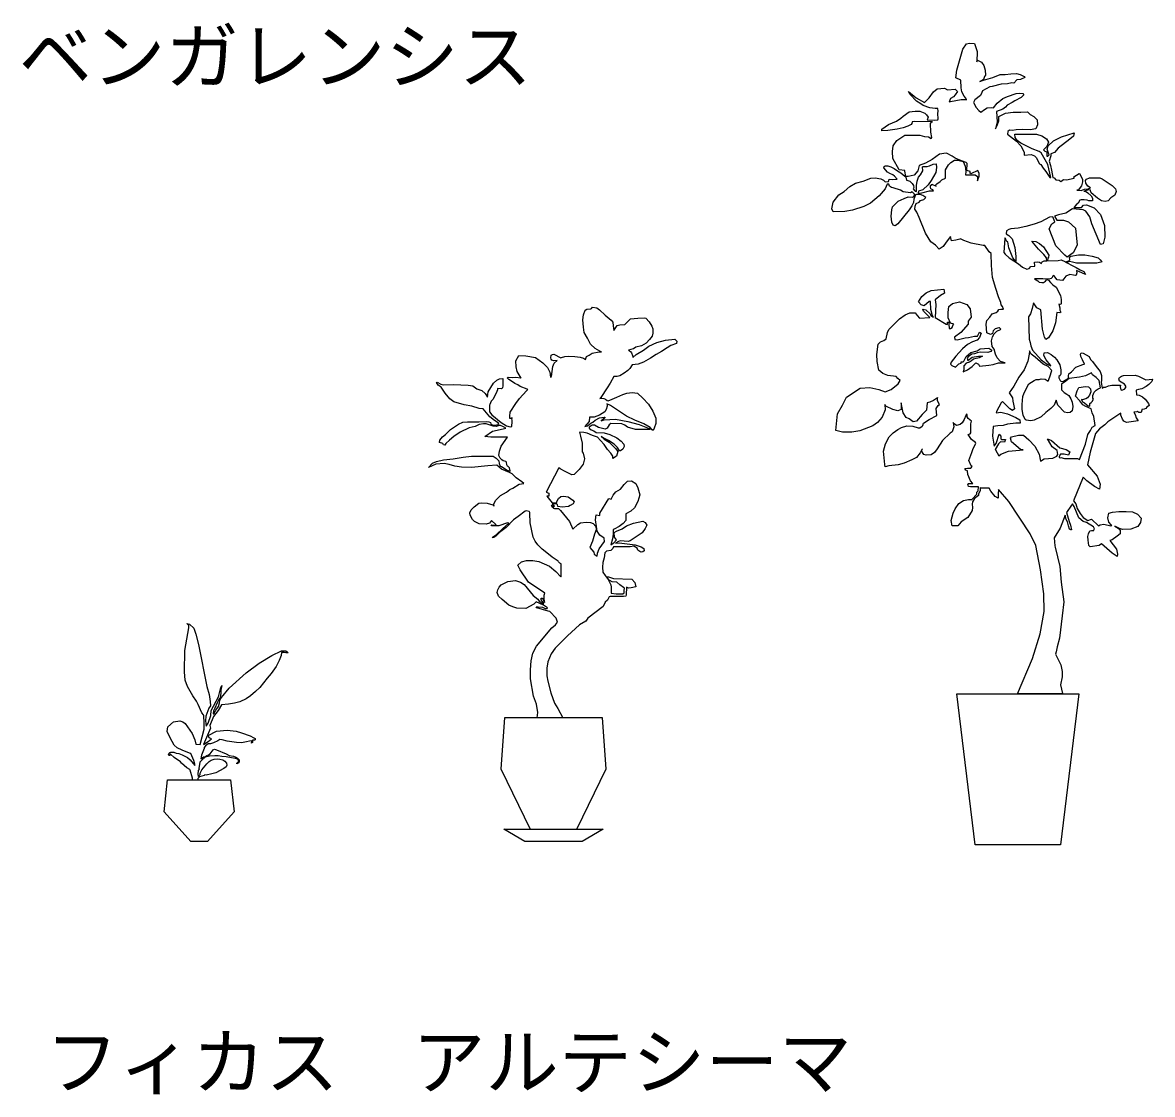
# Model space of a CAD drawing. Header units: millimetres. Extents: x -63086 to 144078, y -129912 to 13382.
# Drawn here: x 61117 to 63219, y -39941 to -37948 of the extents above; entities that cross this region are included whole.
import ezdxf

# ---------------------------------------------------------------- set-up
doc = ezdxf.new("R2010")
doc.units = ezdxf.units.MM
doc.layers.get('0').update_dxf_attribs({"lineweight": 0})
doc.layers.add('観葉植物', color=92, linetype='Continuous', lineweight=9)
doc.styles.get("Standard").update_dxf_attribs({"font": 'MS Mincho.ttf'})

# ---------------------------------------------------------------- blocks, each defined once
blk = doc.blocks.new('観葉植物シルエット（CAD素材.com）13')
at = {"color": 0, "linetype": 'ByBlock', "lineweight": -2}
for points in [[(27.2, 346.8), (41.4, 392.5), (49.1, 434.3), (48.3, 467), (42.1, 511.4), (33.4, 556.6), (22.6, 578.6), (-17, 638.9), (-35.9, 660.9), (-36.8, 653.1), (-36.8, 645), (-42.4, 648.2), (-50.3, 657.6), (-53.3, 663.3), (-54, 663.3), (-69.1, 663.6), (-69.9, 664.4), (-70.2, 658.4), (-73.1, 652.8), (-73.1, 649.8), (-80.4, 644.4), (-84.7, 638), (-85, 633.9), (-84.7, 627.8), (-85.3, 622.1), (-93.3, 608.6), (-105.5, 600.6), (-111.9, 593.6), (-122.1, 593.3), (-123.8, 603.2), (-120.3, 616.7), (-116.8, 624.8), (-110, 634.8), (-101.1, 640.7), (-92, 642.3), (-85.8, 642.3), (-76.4, 652.3), (-76.1, 656.3), (-73.7, 658.7), (-73.1, 665.7), (-87.9, 666), (-92, 666.8), (-92.3, 669), (-93.1, 671.1), (-91.7, 671.9), (-83.6, 671.9), (-87.9, 676.8), (-92.8, 689.1), (-93.6, 695.9), (-96.8, 697), (-98.5, 700.2), (-93.9, 700.7), (-87.4, 700.7), (-85.3, 703.6), (-86.6, 705.2), (-91.2, 714.7), (-85.5, 730), (-83.4, 737), (-78, 746.4), (-79.1, 748.3), (-86.1, 753.7), (-92.3, 763.4), (-89, 764.7), (-87.4, 766.1), (-87.7, 783), (-86.4, 787.9), (-92.3, 793), (-94.2, 796.2), (-94.2, 800.4), (-96.4, 801.4), (-97.1, 798.8), (-100, 791.5), (-103.8, 785.3), (-107.6, 781.8), (-114.3, 780.2), (-118.3, 782.9), (-120.3, 785.6), (-119.2, 777.7), (-122.2, 768.5), (-126.2, 765.5), (-140.2, 752.3), (-150.2, 736.5), (-155.3, 730), (-161.2, 725.4), (-170.6, 724.6), (-174.7, 726), (-179, 733.2), (-177.4, 736.5), (-178.4, 735.4), (-181.9, 729.2), (-188.7, 720.6), (-197, 716.3), (-211.6, 710.1), (-222.6, 707.1), (-240.1, 704.7), (-246.6, 703.1), (-247.6, 707.6), (-250.1, 732.4), (-246.3, 745.9), (-239.6, 759.1), (-231.8, 766.6), (-223.4, 772.8), (-216.4, 776.6), (-206.7, 779.3), (-195.7, 778.5), (-185.2, 775.8), (-182.5, 775.8), (-178.2, 778.7), (-176.8, 780.1), (-175.8, 784.4), (-165, 791.4), (-150.5, 798.8), (-151.7, 811.4), (-148.2, 817.1), (-146.1, 819.2), (-149.6, 826), (-149.3, 831.9), (-149.8, 831.7), (-156.8, 826.8), (-163.5, 823.3), (-168.8, 822), (-170, 808.7), (-177.9, 800.8), (-188.9, 788.2), (-194.5, 787.1), (-202.1, 792.2), (-207.7, 795.2), (-213.7, 803.3), (-216.9, 822.1), (-217.2, 810.1), (-223.1, 807.2), (-232.5, 809.6), (-245.7, 816.1), (-247.4, 818.9), (-247.1, 809.3), (-252.5, 795.3), (-261.4, 785.9), (-270, 779.2), (-294.2, 770), (-309, 767.9), (-326, 767.6), (-338.6, 770.6), (-335.7, 801.8), (-326.5, 817.7), (-318.7, 833), (-293.1, 849.5), (-275.1, 850.5), (-258.9, 847), (-247.1, 842.8), (-235.8, 847.3), (-222.6, 857.5), (-218.7, 863.6), (-223.4, 867.6), (-226.7, 871.2), (-241.7, 873), (-251.1, 876.5), (-258.4, 882.7), (-261.6, 899.1), (-262.1, 912.3), (-259.7, 931.4), (-255.7, 935.5), (-249.5, 938.2), (-244.8, 941.4), (-242.5, 953.3), (-240.1, 958.9), (-220.1, 978.3), (-209.9, 985.8), (-200.7, 989.3), (-191, 989.3), (-187.5, 984.5), (-183, 979.6), (-163.6, 980.7), (-169, 985.6), (-175.4, 992.6), (-176.7, 996.2), (-171, 995.2), (-163.3, 987.9), (-162.1, 984.9), (-157, 981.4), (-158.8, 983.9), (-161.8, 995.9), (-162.6, 1010.6), (-164.8, 1010.6), (-174.3, 1002.4), (-179.9, 1004.5), (-185, 1010.1), (-178.6, 1020), (-170.4, 1026.9), (-161.4, 1031.2), (-137.7, 1033.8), (-136.8, 1026.1), (-144.1, 1021.8), (-154, 1013.6), (-152.7, 1005.4), (-154, 980.8), (-133.3, 968.3), (-131.2, 967.9), (-131.2, 972.2), (-128.2, 972.2), (-128.6, 968.8), (-127.7, 960.6), (-125.2, 960.7), (-122.4, 962.3), (-120.8, 966.3), (-118.9, 968.6), (-125.1, 970.6), (-129.8, 980.1), (-129.8, 990), (-128.5, 1001.6), (-121.6, 1007.2), (-108.7, 1009.8), (-94.9, 1005), (-88.5, 997.3), (-87.2, 981.8), (-92.7, 974.4), (-92.3, 968.4), (-106.1, 952.9), (-118.2, 944.3), (-117.5, 939.8), (-112.9, 939.4), (-98.3, 943.3), (-91.7, 943.8), (-80.6, 946.5), (-74.9, 946.5), (-71.5, 953.6), (-68, 951.7), (-71.2, 943.7), (-75.8, 938.8), (-84.7, 935.6), (-93.6, 931), (-103.3, 922.4), (-115.4, 908.9), (-124.3, 898.1), (-125.1, 894.1), (-122.6, 891.4), (-115.9, 888.5), (-110, 894.6), (-105.2, 895.9), (-105.7, 898.4), (-102.5, 898.2), (-100.8, 899.1), (-100.6, 899.8), (-96.3, 908.1), (-87.6, 915.6), (-75.8, 918.9), (-70.4, 922.4), (-54.3, 924), (-48.6, 920), (-50.5, 917.8), (-56.1, 915.6), (-70.1, 916.2), (-75.8, 915.1), (-80.6, 913.2), (-85.5, 912.7), (-92.5, 907.6), (-94.1, 905.1), (-93.3, 900.8), (-85, 907), (-73.4, 908.9), (-65.8, 909.2), (-72.3, 905.7), (-82.5, 903.5), (-86.3, 900.3), (-90.1, 898.1), (-96.3, 896), (-100.6, 890.8), (-100.5, 890.4), (-100.7, 883.7), (-101.8, 879.9), (-93.5, 883.7), (-85.1, 889.6), (-78.1, 896.3), (-73, 894.4), (-71.4, 890.7), (-53.9, 892), (-45.8, 893.4), (-44.2, 894.2), (-36.1, 896.3), (-23.7, 896.5), (-32.5, 898.9), (-38.4, 905.6), (-41.6, 912.7), (-44.4, 922), (-47.8, 926.9), (-48.9, 937.7), (-47.5, 945), (-44, 950.6), (-38.9, 955.7), (-32.2, 958.7), (-31.9, 959.2), (-34.4, 961.9), (-35.4, 961.4), (-42.4, 960), (-45.9, 956), (-47.5, 951.1), (-50.8, 949), (-57.5, 952.2), (-58.9, 968.6), (-57.8, 975.1), (-52.1, 981.3), (-47.8, 987.5), (-40.5, 990.2), (-37, 992.6), (-35.4, 996.1), (-31.4, 996.7), (-26.5, 996.3), (-28.9, 1001.4), (-31.3, 1004.4), (-31.6, 1008.7), (-36.2, 1019.2), (-41.3, 1035.1), (-47, 1055.3), (-49.2, 1077.9), (-49.4, 1100), (-53.2, 1103.2), (-61.7, 1115.1), (-64.8, 1114.8), (-86.7, 1119), (-100.5, 1124.4), (-106.6, 1127.5), (-107.8, 1126.9), (-115.7, 1124.7), (-123.5, 1123.7), (-125.6, 1131.5), (-133.5, 1120.8), (-139.1, 1112.7), (-146.3, 1108.1), (-153.1, 1115.6), (-162.1, 1121.8), (-172.1, 1137.9), (-183.5, 1167.2), (-188.1, 1177), (-191.4, 1182.5), (-190.9, 1187.8), (-189.1, 1192.8), (-183.9, 1195.7), (-181.2, 1198.5), (-175.1, 1200.7), (-171.4, 1204.1), (-176.6, 1207.6), (-182, 1209.8), (-188.7, 1209.9), (-190.7, 1208.9), (-193.4, 1201.2), (-194.1, 1195.1), (-197.5, 1188.7), (-202.5, 1181.5), (-223.1, 1155.2), (-228.1, 1151.5), (-232, 1152.4), (-234.5, 1158.3), (-236, 1169.4), (-234.5, 1181), (-233.2, 1186.5), (-222.9, 1197.6), (-211.6, 1202.5), (-203.9, 1205.2), (-196.1, 1204.9), (-193.1, 1206.6), (-192.2, 1210.4), (-194.2, 1211.9), (-196.6, 1214.5), (-199.6, 1212.9), (-213.6, 1214.8), (-218.4, 1218), (-231.9, 1222.4), (-235.1, 1222.9), (-238.6, 1225.3), (-240.3, 1229), (-243, 1228.8), (-247, 1220.5), (-257.8, 1207), (-274.2, 1193.5), (-286.6, 1187.3), (-307.6, 1180.6), (-322.1, 1178.2), (-343.7, 1177.4), (-345.8, 1183.3), (-343.9, 1195.4), (-332.9, 1208.9), (-323.2, 1215.4), (-312.4, 1224.8), (-302.2, 1231), (-287.6, 1234.7), (-273.6, 1239.9), (-265.6, 1240.7), (-255.1, 1239), (-249.7, 1236.1), (-246.7, 1233.4), (-240.7, 1233.9), (-239.4, 1238), (-233.8, 1237.7), (-225.2, 1238.5), (-224.3, 1238.4), (-229.7, 1243.7), (-232.8, 1246.1), (-238, 1248.5), (-242.7, 1251.5), (-249.5, 1259.5), (-248.7, 1261.6), (-247, 1262.8), (-245, 1263.2), (-242, 1262.9), (-236.1, 1261.1), (-230.4, 1258.3), (-224.1, 1253.7), (-217.9, 1250.3), (-210.4, 1243.7), (-208.3, 1242.2), (-207.3, 1236.5), (-206.3, 1236.4), (-200.9, 1234.7), (-196.9, 1230.4), (-194.2, 1226.4), (-193.7, 1222.6), (-194.8, 1220.5), (-192.6, 1217), (-191.2, 1216.2), (-188.4, 1215.3), (-188.9, 1219), (-188.9, 1226.6), (-187.5, 1234.6), (-185.1, 1242.2), (-181.3, 1246.2), (-176.5, 1253.5), (-177.3, 1261), (-176, 1261.6), (-169, 1261.6), (-164.6, 1262.9), (-157.6, 1266.1), (-152, 1266.7), (-151.4, 1259.7), (-152.5, 1250.8), (-161.1, 1235.7), (-167.1, 1227.6), (-177, 1218.2), (-184.6, 1215.8), (-185.4, 1213.4), (-185.3, 1212.5), (-178.8, 1212.8), (-164.2, 1216.7), (-156.9, 1216.7), (-158, 1218.3), (-161.9, 1220.5), (-162.7, 1222.7), (-162.3, 1226.5), (-160.1, 1228.3), (-160.1, 1228.7), (-152.2, 1225.2), (-153.1, 1227.1), (-150.9, 1229.5), (-144.4, 1234.1), (-141.5, 1237.3), (-134.9, 1239.9), (-134.6, 1255.8), (-129.2, 1264.6), (-124.9, 1269.2), (-118.2, 1273.3), (-111.5, 1273.5), (-101.5, 1270.8), (-98.3, 1262.2), (-96.9, 1252.3), (-97.2, 1246.5), (-79.3, 1246.2), (-75, 1243.5), (-75, 1235.3), (-71.8, 1243.8), (-71.8, 1248.9), (-74.4, 1254.1), (-87.3, 1248.1), (-88.6, 1250.3), (-88.6, 1252.7), (-94.9, 1254.6), (-94.4, 1267.2), (-96.4, 1269.5), (-105.1, 1272.6), (-116.9, 1277.5), (-122, 1281), (-131.5, 1285.8), (-133.3, 1286.4), (-146, 1284.8), (-159.5, 1274.8), (-172.1, 1268.1), (-183.4, 1263.5), (-186.1, 1253.5), (-193.1, 1245.7), (-204.2, 1243.3), (-208.5, 1243.3), (-210.4, 1253.2), (-210, 1254.4), (-220.6, 1255.7), (-232.7, 1276.4), (-233, 1289.9), (-232.2, 1300.1), (-224.9, 1310.1), (-210.1, 1320), (-182.6, 1320), (-173.7, 1317.3), (-166.5, 1317.1), (-161.3, 1314.1), (-160, 1315.7), (-161.9, 1325.7), (-162.7, 1341.8), (-160.5, 1344.5), (-158.7, 1345.1), (-192, 1345.3), (-196.4, 1345.1), (-197.2, 1341.8), (-198.8, 1339.7), (-205, 1336.6), (-213.3, 1333.8), (-224.4, 1331.3), (-241.9, 1328.6), (-252.9, 1328.1), (-252.9, 1331.1), (-240.5, 1340), (-225.7, 1345.9), (-217.6, 1351.5), (-213.3, 1355.6), (-202.5, 1363.4), (-191.2, 1364.7), (-182.1, 1364.5), (-173.2, 1361), (-170, 1358), (-167, 1353.4), (-168.6, 1348.3), (-155.4, 1347.8), (-148.7, 1348.3), (-148, 1350.5), (-149.2, 1360.4), (-148.4, 1364.7), (-149.1, 1369.8), (-154, 1369.9), (-163.9, 1371.2), (-176.4, 1375), (-180.3, 1378.5), (-188.5, 1383.2), (-200.5, 1395.7), (-203.5, 1401.3), (-189.3, 1389.7), (-173.8, 1381.1), (-171.2, 1383.2), (-165.2, 1389.3), (-157, 1400.5), (-150.1, 1406.1), (-136.3, 1407.8), (-130.7, 1404.3), (-116.9, 1405.6), (-112.2, 1401.3), (-116.5, 1395.3), (-119.9, 1391.4), (-125.1, 1388.4), (-127.8, 1382.2), (-125.1, 1382.4), (-105.7, 1386.7), (-96.7, 1386.2), (-95.4, 1385.8), (-96.7, 1388.8), (-99.7, 1392.7), (-104, 1400.5), (-105.3, 1408.2), (-105.9, 1422.2), (-115.4, 1427), (-113.4, 1440.8), (-102.3, 1480.1), (-95.4, 1489.7), (-89.9, 1491.1), (-81, 1490.4), (-75.5, 1476), (-76.1, 1456.7), (-75.1, 1459.5), (-67.4, 1455.6), (-63.1, 1449.6), (-60.9, 1441), (-60.1, 1431.9), (-62.2, 1428.9), (-63.9, 1423.7), (-70.8, 1419.9), (-63.9, 1422.4), (-46.7, 1427.2), (-32.9, 1432.8), (-23.4, 1432.8), (-13.1, 1434.1), (-2.8, 1434.9), (4.1, 1433.2), (11.5, 1429.3), (13.2, 1427.6), (4.6, 1423.7), (-1.9, 1422.9), (-7.5, 1416.8), (-11.4, 1417.3), (-19.1, 1415.5), (-30.8, 1414.7), (-47.6, 1410.8), (-52.3, 1409.9), (-66.1, 1402.6), (-67, 1399.2), (-69.7, 1394.1), (-80.3, 1386), (-82.3, 1380.6), (-77.3, 1371.6), (-72.6, 1366), (-68.7, 1363), (-62.1, 1368), (-57, 1370.7), (-49.5, 1371.5), (-45.3, 1370.8), (-38.7, 1379.6), (-27.7, 1388.2), (-19.1, 1392), (-3.2, 1397.7), (3, 1398.2), (9.2, 1397.4), (10.8, 1395), (6, 1389.9), (-5.9, 1383.7), (-10.4, 1380.7), (-20.1, 1376.1), (-22.8, 1372.1), (-28.2, 1368.6), (-39.8, 1364.1), (-38.7, 1344.9), (-41.7, 1331.7), (-38.4, 1338.1), (-35.5, 1346.5), (-35.7, 1354.6), (-23.1, 1361.3), (-8.8, 1362.7), (5.5, 1362.7), (17.8, 1363.2), (23, 1358.6), (29.7, 1355.1), (35.9, 1348.9), (36.7, 1339), (33.7, 1331.7), (22.7, 1330.1), (9.5, 1330.6), (-3.2, 1330.1), (-9.9, 1329), (-15.3, 1329.5), (-18.5, 1327.1), (-19.1, 1321.9), (-2.4, 1309.2), (5.7, 1300.3), (11.8, 1288.7), (11.6, 1283.1), (25, 1284.4), (30.7, 1281.5), (34.7, 1278), (36.9, 1272.3), (40.4, 1266.9), (42.8, 1265.3), (46.9, 1258.8), (52.2, 1252.4), (59.3, 1241.5), (61.4, 1241.3), (56, 1265.4), (43.1, 1287.2), (39.3, 1289.9), (26.6, 1294.4), (5.4, 1305.2), (-1.1, 1310.3), (-4.9, 1315.5), (-5.7, 1321.9), (34.7, 1322.2), (44.7, 1319), (53.3, 1313.3), (57.1, 1306.8), (53.8, 1299), (47.4, 1293.1), (50.1, 1290.1), (53.6, 1289.1), (53.8, 1281), (55.7, 1280.8), (57.9, 1283.8), (56.5, 1288.4), (54.4, 1293.8), (56.5, 1300.3), (66.5, 1309.4), (81.3, 1317), (105, 1324.2), (103.4, 1318), (96.6, 1312.4), (74.8, 1296), (68.4, 1288.1), (61.1, 1285.2), (61.1, 1281.7), (57.9, 1271.6), (60.6, 1263.5), (62.4, 1255.1), (65, 1241.1), (67.7, 1240.8), (70.4, 1237), (76.8, 1236.5), (80.2, 1233.8), (85.1, 1237.6), (90.7, 1237.2), (104.9, 1239.8), (104.2, 1242.3), (113.9, 1248.5), (115.3, 1248.2), (120.1, 1237.7), (120.1, 1233.4), (118.5, 1226.1), (112.1, 1217.8), (109.4, 1217.8), (117.8, 1217), (123.9, 1219.4), (130.9, 1220.5), (134.9, 1222.4), (130.1, 1225.3), (126.3, 1230.7), (125.8, 1235.8), (127.7, 1238.5), (133.3, 1240.7), (152.7, 1240.9), (157, 1239), (175.1, 1226.7), (181.3, 1220.5), (182.6, 1215.6), (180.4, 1208.6), (173.2, 1203.8), (167.8, 1197.8), (162.1, 1196.8), (155.7, 1197.8), (148.1, 1202.7), (136.6, 1212.9), (134.4, 1218.6), (129.3, 1218), (122.8, 1216.2), (125.5, 1215.9), (130.1, 1212.9), (136.3, 1207), (139, 1202.7), (138.7, 1197.8), (132, 1197.8), (128.7, 1199.2), (123.1, 1200), (118, 1200), (115.3, 1198.9), (112.3, 1193.5), (108.3, 1190.3), (104, 1185.3), (118.6, 1185.7), (122, 1190.1), (127.6, 1190.5), (141.8, 1184.9), (153.9, 1172.8), (161.2, 1152.1), (161.6, 1130.2), (158.6, 1117.7), (153.9, 1116.8), (137.5, 1155.2), (134.1, 1168.1), (126.3, 1178.8), (121.6, 1181.4), (101.4, 1182.8), (89.3, 1175.1), (75.8, 1171.6), (68, 1169.2), (72.4, 1162.1), (85, 1162), (94.4, 1158.6), (107.4, 1147), (110.4, 1115.5), (102.6, 1100.9), (91.8, 1093.1), (87.1, 1096.6), (70.7, 1114.2), (58.2, 1145.7), (63.4, 1155.2), (68.6, 1159), (65.1, 1167.9), (59.1, 1167.6), (42.7, 1158.7), (30.6, 1154.7), (15, 1150.1), (0.3, 1147.2), (-12.8, 1145.8), (-16.8, 1144.7), (-21.1, 1142.3), (-21.7, 1136.4), (-16.8, 1133.7), (-10.6, 1127.2), (-5.9, 1111), (-3.6, 1094.6), (-3.6, 1084.9), (-9.3, 1092.2), (-16.8, 1110.5), (-18.4, 1121.5), (-21.1, 1123.2), (-23.8, 1129.1), (-24.1, 1128.3), (-25.9, 1101.7), (-23.8, 1098.5), (-16.2, 1091.6), (1, 1080.7), (8.9, 1074.6), (16.8, 1070.9), (20.7, 1072.3), (24.2, 1075.5), (30.4, 1076.6), (31.4, 1076.6), (30.9, 1083.8), (36.3, 1084.6), (40.1, 1084.1), (44.1, 1081.4), (44.1, 1082.2), (45.4, 1084.6), (48.9, 1086.3), (53.9, 1086.4), (53, 1091.6), (48.4, 1097.8), (38.2, 1107.8), (26.1, 1122.9), (33.1, 1122.1), (40.3, 1118.3), (47.6, 1112.6), (57.3, 1096.8), (57, 1093.3), (55.9, 1091.1), (55.2, 1086.5), (75.1, 1087.1), (80.7, 1087.9), (87.2, 1084.9), (89.1, 1084.6), (95, 1086.5), (96.6, 1088.4), (96.3, 1093.3), (98.8, 1094.9), (112.5, 1097.3), (124.3, 1097.3), (138.1, 1094.9), (149.1, 1091.6), (152.9, 1088.1), (156.1, 1084.4), (154.2, 1083.6), (147, 1082.2), (132.7, 1081.7), (123, 1081.7), (109.3, 1082.2), (101.4, 1083.6), (95.8, 1085.2), (92.6, 1083.6), (88.5, 1083.6), (94.4, 1081.4), (98.5, 1078.7), (108.2, 1074.1), (115.7, 1069.6), (122.7, 1066.6), (125.7, 1061.2), (109.3, 1068.2), (109.5, 1064.2), (108.7, 1059.9), (107.4, 1059.3), (103.3, 1059.6), (96.6, 1060.9), (89.3, 1058), (85.8, 1052.9), (82.9, 1049.9), (73.4, 1050.7), (66.9, 1058.9), (64.6, 1058), (63.5, 1055.3), (62.1, 1053.4), (57.8, 1052.1), (46.5, 1053.1), (31.2, 1053.1), (37.1, 1049.1), (39.5, 1046.4), (44.4, 1045.9), (47.9, 1046.1), (51.4, 1048.6), (54.1, 1051.8), (57, 1050.2), (60.8, 1045.9), (65.1, 1041.8), (71, 1037.3), (79.6, 1021.6), (80.7, 1014.6), (80.7, 1006.8), (80.2, 1005.2), (76.1, 1005.8), (78, 998.8), (78.3, 994.6), (79.8, 990.9), (78.2, 989.7), (72.2, 990.3), (70.1, 971.1), (65, 956), (56.9, 943.1), (52.3, 940.1), (49.4, 944.4), (45.6, 959.2), (42.9, 995), (35.4, 999.1), (29, 1008.4), (26.8, 997.7), (23.5, 987.7), (19.6, 982.2), (21.2, 940.8), (22.7, 934.6), (24, 928.1), (27, 920.3), (43.4, 902.2), (50.3, 897.4), (54.4, 893.9), (61.3, 891.3), (60.6, 892.4), (52.8, 902.4), (48.5, 910.2), (48.7, 915.3), (54.9, 915.8), (61.7, 912.3), (68.1, 906.9), (72.7, 902.1), (77.8, 892.9), (80.2, 883.8), (80, 875.4), (78.9, 873), (76.5, 870.9), (75.9, 868.7), (78.6, 863.9), (80.8, 861.7), (84.6, 862.5), (94, 867.9), (94, 872.2), (94.8, 876), (99.6, 880), (108, 888.4), (120.6, 893.7), (124.1, 894.3), (120.4, 901.9), (117.1, 908.3), (116.4, 912.7), (117.8, 914.9), (121.5, 914.4), (132.7, 908.5), (134.9, 903.1), (139, 898.8), (145.5, 889.7), (153.3, 880.4), (155.8, 873.3), (155.3, 863.6), (154.8, 860.9), (156.5, 849.7), (159, 851.1), (163.1, 851.1), (168.6, 854.1), (175, 854.8), (190.9, 854.8), (190.5, 851.8), (191.5, 846.4), (193.5, 845.8), (198.4, 847.9), (200.6, 850.9), (200.6, 853.4), (198.4, 856.8), (189.3, 862.2), (187.5, 866.9), (189.3, 869.4), (192.5, 872), (196.6, 873.3), (218.5, 873.8), (224.2, 872.1), (238.1, 865.2), (250.3, 866.2), (248.9, 862), (243.7, 856.6), (238.5, 852.3), (230.9, 848.4), (224.2, 847.2), (220.1, 845.5), (220.5, 837.3), (225.9, 836.6), (232.1, 833.1), (236.8, 829.2), (242.9, 821.1), (244, 817.3), (239.8, 814.1), (238, 811.4), (234.8, 810.2), (230.8, 809.8), (230.7, 808.7), (229.4, 804.5), (224.8, 804.5), (222.3, 806.7), (221.6, 805.5), (216, 805), (218.1, 800.4), (219.8, 794.1), (223.5, 788.6), (202, 785.4), (197.1, 788.4), (194.4, 791.6), (191.7, 799.2), (191.5, 803.2), (167.3, 786.6), (161.9, 781.4), (151.8, 774.1), (144.3, 765.2), (134.4, 730.7), (129.6, 706.6), (147.3, 685.9), (153.3, 670.9), (152, 661.8), (142.6, 666.6), (128.4, 676.9), (121.2, 684.1), (103.5, 639.9), (107.8, 634.6), (110.5, 625.7), (115.6, 616.3), (121.5, 609.2), (130.4, 603.6), (136.9, 605.5), (150, 593.7), (153.3, 595.5), (159.8, 596.6), (173, 593.1), (174.9, 594.2), (173.8, 595.2), (169.2, 600.4), (167.6, 608.4), (169.2, 616.8), (176.2, 618.9), (187.5, 620), (201.5, 620.3), (213.1, 619.2), (222.5, 615.2), (229.2, 607.4), (228.2, 599.6), (223.1, 592), (210.1, 587.4), (194.8, 586.4), (188.9, 588.5), (180.5, 592.8), (188.6, 587.7), (190.2, 584.5), (190.2, 578.8), (184.5, 574), (175.1, 567.5), (171.2, 566.3), (177.5, 558.1), (183.2, 550), (185.4, 540.6), (184.8, 536.5), (175.4, 542.7), (155.7, 560.2), (151.4, 556.7), (134.2, 554.6), (132, 557), (130.7, 567), (130.4, 573.7), (131.2, 578.3), (133.7, 584.2), (137.2, 585), (141.5, 585), (142, 587.4), (142.4, 587.8), (140.7, 591.5), (127.5, 599.3), (121.3, 601.7), (113.2, 608.4), (104.6, 629.2), (101.6, 634.3), (99.5, 632.1), (90.5, 618), (95.5, 601.5), (98, 594.8), (99.6, 585.9), (98.8, 585.9), (96.3, 587.5), (93.9, 593.4), (92.3, 601), (89.6, 605.3), (88.2, 613.3), (78.8, 589), (67.6, 571.3), (68.7, 555.9), (69.3, 553.9), (77.9, 517.7), (80.5, 488.8), (85.8, 452), (82.1, 426.1), (77.3, 384.3), (72.8, 368.1), (71.3, 358.9), (70, 354.6), (79.7, 335), (82.1, 322.7), (82.1, 312.8), (79.5, 297.7), (82.9, 281.4), (-0.5, 280.9)], [(135.1, 771), (138.4, 777.2), (143.9, 779.9), (141.1, 796.9), (138.5, 803.3), (136.1, 811.2), (126.2, 815.3), (121.1, 818.3), (115.4, 826), (107, 834.5), (110, 844.4), (113.7, 850.6), (125.8, 852.6), (131.2, 852), (135.4, 848.1), (135.8, 842.9), (133.1, 836.6), (129.5, 831.4), (126.3, 829.4), (119.6, 827.7), (118.6, 828.1), (120.3, 823.9), (123.8, 822.3), (128, 818.3), (130.7, 816.6), (133.6, 815.9), (134.1, 821), (136.6, 822.8), (138.3, 824.7), (140.5, 829.1), (139.3, 830.8), (139.5, 836.1), (142.2, 842), (145.5, 845.6), (149.4, 848.3), (153.9, 850.1), (151.1, 863.7), (145.7, 869.5), (139, 874), (137.1, 877.9), (136.7, 878.3), (125.7, 872.2), (114.7, 869.8), (95.6, 867.6), (89.1, 862.2), (81.3, 857.1), (81, 850.9), (81.3, 846.1), (86.2, 841.5), (91.1, 838.5), (94.5, 835.9), (98.6, 829.9), (100.7, 823.5), (102.3, 815.1), (101.2, 807.6), (97.5, 804.2), (92.1, 803.8), (86.9, 804.8), (74.6, 818.1), (71, 827.3), (67.2, 818), (61.3, 811.9), (51.7, 804.2), (43.5, 796.1), (30.2, 789.9), (24.3, 788.8), (15.4, 790), (13.7, 791.4), (10.1, 799.4), (8, 810), (7.8, 818.8), (9, 833.8), (12, 840.8), (20.6, 857.5), (30.3, 863.9), (34, 865.4), (39.4, 865.6), (43.2, 866.9), (50.5, 866.4), (56.5, 862.6), (59.5, 870.3), (63.4, 882.4), (56.5, 889.7), (47.2, 894.1), (32, 907.4), (24.6, 912.5), (21.6, 918.9), (21, 912.7), (18.5, 899.5), (11.5, 883.7), (1.8, 869.7), (-7.3, 853), (-16.2, 840.8), (-15.1, 839.1), (-10, 831.7), (-9.5, 825.3), (-6.5, 811.1), (-10, 808), (-15.1, 811.1), (-28.7, 824.6), (-30.9, 822), (-39.9, 806), (-40.5, 803.8), (-31.5, 804.6), (-19, 802), (-3.5, 795.1), (3.4, 790.8), (4.3, 784.3), (-3.5, 784.3), (-19.4, 782.6), (-27.6, 780), (-37.1, 779.6), (-46, 778), (-47.3, 759.9), (-44.4, 741.3), (-40.1, 746.4), (-34.5, 764.1), (-31.5, 760.2), (-31.5, 755), (-29.8, 753.7), (-22.9, 754.2), (-25, 749), (-32.4, 749.9), (-35.8, 746), (-42.3, 735.2), (-41.7, 734.9), (-35.6, 723.7), (-31.5, 726.9), (-17.7, 732.5), (9.9, 734.6), (4.7, 735.5), (-11.7, 749.7), (-13.8, 756.6), (-11.7, 758.8), (1.3, 761.8), (10.3, 762.2), (20.2, 753.6), (31.4, 741.5), (39.6, 726.9), (41.8, 713.9), (48.6, 718.3), (65, 719.5), (72.3, 723), (74.1, 726), (72.8, 733.3), (63.7, 740.2), (55.1, 755.3), (62.4, 751.9), (77.9, 738.5), (90, 735.1), (96.5, 731.2), (93.9, 725.1), (86.1, 726.9), (79.2, 726.9), (76.7, 722.1), (77.1, 720.8), (78.8, 720), (80.1, 720.4), (86.6, 718.7), (110.7, 718.7), (114.4, 716.8), (125.9, 745.6), (129.9, 763)], [(79.2, 0), (-79.2, 0), (-113.7, 280.9), (113.7, 280.9)]]:
    blk.add_lwpolyline(points, close=True, dxfattribs=at)
blk = doc.blocks.new('観葉植物シルエット（CAD素材.com）14')
at = {"color": 0, "linetype": 'ByBlock', "lineweight": -2}
for points in [[(-30.2, 230.2), (-28.8, 240.1), (-31.3, 255.9), (-37, 270.9), (-42.7, 302.9), (-42.9, 319.8), (-41.7, 336.1), (-38.6, 350.4), (-31.3, 363.7), (-3, 398), (3.7, 403.4), (7.2, 408.3), (4.9, 415.7), (-6.5, 428.4), (-9.9, 428.7), (-31, 434.7), (-31.9, 436.5), (-28.7, 436.6), (-20.4, 436.1), (-15.2, 433.8), (-12, 433.8), (-11.3, 434.9), (-18.5, 440), (-31.9, 446.1), (-36.4, 441.6), (-51.4, 433.8), (-68.1, 434.5), (-75.3, 436.8), (-82.9, 440), (-95.7, 450.4), (-102, 456.5), (-104.5, 463.7), (-103.8, 468.3), (-101.2, 473.4), (-97.3, 477.5), (-85, 483.6), (-70.7, 485.7), (-61.4, 482.4), (-54.6, 478.3), (-37.5, 457.9), (-29.4, 451.1), (-26.9, 447.6), (-19.7, 443), (-18, 443), (-19, 444.9), (-22.6, 449.5), (-23, 452.7), (-21.9, 452.9), (-20.8, 452.9), (-19.4, 450.4), (-18.7, 448.1), (-17.9, 447.3), (-16.9, 445.2), (-16.2, 445), (-16.4, 447.9), (-17.3, 451.8), (-17.3, 458.5), (-16.1, 462.5), (-46.2, 482.7), (-61.9, 505.6), (-66, 514.2), (-59.2, 520.5), (-50.2, 522.8), (-38.1, 522.8), (-27.3, 521.4), (-7.5, 512.4), (4.3, 502.5), (13.5, 492.8), (14.4, 493.3), (14.5, 516.5), (11.7, 518.1), (9.2, 520.2), (8.8, 522), (7.1, 522.7), (-2.7, 528.9), (-15.7, 539.9), (-20.8, 543.9), (-29.2, 552), (-34.3, 559.1), (-37.9, 566.1), (-43.3, 593.1), (-43.9, 610.8), (-43.8, 612.2), (-44.4, 613.2), (-45.5, 614.3), (-51.1, 615.5), (-52.8, 614.6), (-65.5, 604.5), (-74.5, 598.3), (-88.2, 584.6), (-100.2, 574.9), (-106.7, 568.9), (-111.2, 565.7), (-113.9, 565.9), (-106, 571.3), (-95, 581.7), (-82.9, 592.4), (-85.5, 592.8), (-101.8, 587.6), (-114.5, 587.3), (-116.1, 589), (-111.1, 588.7), (-106.6, 589.3), (-115.6, 597.5), (-119.2, 592.7), (-125.4, 590.4), (-138.4, 591.3), (-146.8, 595.5), (-150.5, 599.4), (-154.7, 607), (-155.3, 611.8), (-153, 617.2), (-147.7, 622.5), (-138.9, 629.3), (-133.3, 630.1), (-123.2, 629.5), (-113, 626.7), (-110.4, 624.2), (-110.8, 627.7), (-107.9, 634.5), (-98.3, 644.1), (-87.5, 650), (-81.2, 654.9), (-75.4, 657.3), (-63.8, 664.9), (-55, 666.3), (-58.8, 669.5), (-69.5, 676.9), (-76.8, 684.2), (-81.9, 686.7), (-96.8, 692.6), (-105.5, 700.2), (-122.4, 699.1), (-152.5, 695.7), (-170.8, 696.3), (-183.8, 698.3), (-194.2, 701.3), (-203.5, 703.3), (-218.7, 701.9), (-232.7, 696), (-224.9, 704.2), (-217.8, 707), (-204.3, 710.4), (-186.9, 711.8), (-167.9, 715.1), (-152.2, 716.9), (-111.9, 717.1), (-106.3, 713.4), (-101.5, 708.1), (-101, 703.2), (-99.4, 698.6), (-96.4, 697.5), (-86.4, 691.2), (-80.8, 689.3), (-80.6, 689.8), (-81.8, 695.4), (-84.5, 697.9), (-85.7, 698.6), (-86.6, 701.1), (-87.3, 705.8), (-88.9, 706.9), (-93.5, 708.1), (-96.1, 710), (-98.9, 713.4), (-101.4, 718.5), (-100.7, 726.6), (-97.3, 735.4), (-85.4, 752.1), (-88.3, 752.6), (-116.7, 752.1), (-128, 753.9), (-113.6, 763.4), (-93.3, 767.9), (-88.4, 769.3), (-92.9, 771.8), (-98.4, 774.1), (-100.8, 773.9), (-106.6, 772.3), (-112.2, 772.9), (-121.2, 776.2), (-125.3, 777.3), (-130.2, 777.3), (-138.1, 775.7), (-145.8, 772.3), (-156.9, 769.7), (-173.5, 761.4), (-185.1, 753.9), (-193.5, 746.5), (-200, 740.3), (-202.1, 737.2), (-204.4, 738), (-205.6, 740.3), (-211.8, 742.6), (-211.1, 746.5), (-206.5, 753), (-201.1, 757.4), (-191.6, 766.7), (-176.4, 776.7), (-168.4, 780.3), (-160.1, 780.8), (-138.6, 780.8), (-124, 781.5), (-120.3, 781.1), (-117.3, 779.7), (-116.5, 777.1), (-113.1, 775), (-108.9, 774.6), (-102.6, 776), (-101.9, 776.9), (-103.1, 779), (-109.7, 783.5), (-118.7, 790.5), (-130.8, 805.1), (-138.1, 805.7), (-151.6, 809.9), (-166, 812.4), (-185.4, 818.4), (-192.7, 823.7), (-201.7, 834.4), (-209, 845.4), (-214.4, 849), (-217.8, 854.1), (-216.4, 854.4), (-209.3, 851), (-204.3, 849.6), (-186, 850.4), (-158.4, 849), (-150.2, 847.9), (-142.3, 842), (-133.3, 839.2), (-127.1, 833.6), (-122.5, 827), (-121.2, 836.9), (-111.4, 853), (-105.2, 858.3), (-100.1, 860.9), (-94.4, 861.4), (-93.9, 861.7), (-94.2, 847.9), (-95.1, 844), (-95.9, 842.6), (-97.6, 842.3), (-104.1, 842.8), (-104.1, 840.3), (-105.2, 837.2), (-112.2, 822.9), (-116.2, 819.2), (-118.1, 813), (-119, 811.9), (-119, 799.5), (-114.8, 793.9), (-97, 779.5), (-87.2, 773.6), (-80.4, 771.6), (-77.5, 772.4), (-77.2, 772.4), (-76.6, 781.4), (-77.2, 788.9), (-77.2, 786.8), (-81.4, 787.4), (-81.4, 791.4), (-80.7, 798.8), (-70.3, 815.2), (-63.5, 824.1), (-50.4, 838.8), (-47.9, 841.3), (-48.7, 841.5), (-61.7, 846.5), (-66.3, 849.6), (-71.9, 851.9), (-78.1, 856.8), (-83.2, 859.7), (-86.1, 862.8), (-84, 863.9), (-76.8, 863.2), (-70.3, 863.9), (-61, 862.6), (-59.8, 862.3), (-67.8, 874.3), (-69.6, 883.3), (-70, 894.1), (-64.2, 904.5), (-51.6, 903.6), (-33.6, 900.4), (-20.1, 890.9), (-11.1, 881.9), (-7, 873.4), (-5.8, 863.8), (-3.4, 865.4), (-1.2, 883.9), (1.3, 889.8), (7, 895), (0.5, 894.6), (-2.9, 895.6), (-4.4, 897.4), (-4.8, 899.9), (-4, 905), (-1.8, 906.2), (0.8, 906.7), (13.7, 900.2), (15.1, 900.5), (21.3, 902.2), (28.1, 903), (39.6, 902.7), (49.5, 901.3), (55.7, 899.6), (59.6, 896.6), (61.7, 902.6), (66.2, 904.7), (71.7, 908.6), (84.7, 911.2), (89.6, 911.2), (86.2, 912.4), (77.4, 917.4), (69, 925.6), (63.4, 936.8), (57.2, 947.3), (55.8, 956.8), (54.9, 970.9), (56, 979.9), (58.9, 988.3), (62, 990.6), (69.3, 991.2), (70.7, 991.7), (72.9, 994.3), (80.5, 993.1), (85.9, 989.2), (96, 979.3), (107.5, 970), (110.6, 966.4), (110.9, 959.4), (112.3, 950.6), (118.2, 960.2), (123.3, 961.6), (132.6, 961.9), (143, 972.3), (156.8, 974), (168.6, 974.6), (172, 973.7), (177.9, 966.7), (183, 959.1), (184.7, 954), (184.9, 945.8), (183.8, 940.5), (178.7, 934), (172.3, 927.3), (163.6, 922.2), (153.4, 919.7), (148.6, 916.9), (144.1, 915.2), (139.8, 914.4), (143.5, 911.6), (145.3, 909), (147.3, 904.1), (147.9, 900.3), (153.8, 906.2), (167.3, 914.1), (177.7, 921.4), (192.3, 928.4), (208.4, 932.9), (225.5, 934.6), (229.2, 930.7), (228.6, 926.4), (218.5, 922.8), (211.2, 918.6), (200.8, 911.8), (190.9, 906.2), (180.5, 899.1), (167.6, 891.8), (157.4, 888.4), (146.1, 886.8), (142, 880.2), (138.4, 876.4), (131.8, 871.4), (123.2, 866.6), (118.2, 865.4), (112.1, 865), (105.4, 852.7), (100.1, 844.2), (87.9, 826.2), (86.2, 824.2), (89.9, 824.7), (93.9, 824.2), (96.7, 823.1), (99.6, 820.5), (101.8, 820), (109.1, 822.8), (117.6, 827), (129.1, 831.8), (136.7, 834.1), (146.3, 835.7), (156.4, 834.1), (166.3, 825.1), (177, 813.8), (184.6, 800.8), (190.5, 787.6), (190.2, 778.1), (187.6, 769), (185.4, 764.5), (183.4, 766.2), (180, 770.5), (167.9, 776.9), (151.6, 784), (135.6, 791.6), (105.8, 811.3), (99.3, 814.6), (99.7, 814.1), (99.7, 809.9), (98.3, 803.9), (95.5, 799.5), (85.7, 793.2), (76, 789.8), (67, 789.6), (66.4, 781.3), (58.5, 772.3), (63.5, 773.5), (69.6, 778.4), (73, 780.1), (77.6, 784), (85.7, 788.1), (94.6, 789.8), (95.9, 788.9), (91.1, 784.7), (88.6, 783), (94.6, 784.7), (115.6, 785.6), (138.6, 781.7), (159.5, 775.7), (178, 768.2), (179.9, 766.4), (152.3, 766.8), (137.9, 771.2), (132.6, 774.5), (127, 777), (106.6, 777.5), (103.4, 775.6), (99.7, 768.9), (96, 767.3), (83.9, 770.5), (76.3, 774.9), (71.9, 774.9), (66.3, 770.7), (66.6, 769.1), (70.2, 766), (75.1, 763.9), (79.5, 761), (94.3, 760.2), (105, 757.4), (117.9, 750.9), (125.8, 745), (131.1, 739.6), (131.7, 735.1), (128.9, 729.8), (124.9, 726.7), (122.7, 727), (118.8, 732.9), (113.1, 739.1), (102.1, 746.4), (92.6, 751.2), (88.5, 753.4), (94, 748.9), (103.9, 743), (108.3, 738), (115.1, 731.5), (119.6, 725.6), (117.1, 717.1), (110.3, 712.6), (110.3, 716.9), (106.4, 722.8), (100.2, 729.5), (94.6, 738.8), (87.2, 746.1), (82.2, 752.6), (72.4, 755.6), (62.5, 759.6), (56.6, 760.8), (48.3, 761.4), (50.5, 754.5), (53.1, 741), (53.4, 725.3), (55, 722.7), (57.6, 712), (55.3, 702.4), (48, 692), (42.7, 687.5), (38.7, 683), (33.9, 682.2), (21.8, 688.7), (12.3, 693.2), (9.9, 695.4), (-13.4, 650.2), (-8.7, 648.5), (-8.4, 642.4), (-12.6, 642.4), (-2.6, 630.4), (5.9, 630.4), (7.1, 634.1), (9.4, 638.3), (13.8, 641.9), (18.5, 642.4), (27.2, 641.1), (36.3, 635), (38.2, 632), (36.8, 628.3), (31.2, 625), (27.7, 623.7), (16.3, 622.3), (8.3, 623.6), (7.3, 626.9), (6, 628), (1.1, 628.3), (-2.4, 627.6), (0.4, 626), (1.1, 624.4), (1.1, 623.6), (-0.5, 623.6), (-2.9, 624.8), (-4.2, 626), (-3.3, 623.7), (-1, 622), (0.2, 620.6), (2, 619.5), (9.2, 619.9), (13.3, 616), (30, 595.2), (36.1, 581.5), (45.3, 590.1), (50.3, 592.8), (60.6, 594.2), (68.7, 593.7), (74.1, 591.9), (78.6, 586.5), (79.5, 579.8), (76.4, 572.1), (72.3, 559.1), (67.6, 547.1), (75.2, 538.3), (76, 535), (81.4, 531), (82.2, 536.7), (84.9, 544.5), (94.9, 558.4), (94.3, 564.3), (86.1, 569.9), (81.1, 577.8), (80.2, 586), (78, 598.9), (79.4, 607.6), (86.3, 606.4), (86.2, 611.1), (102.9, 638.1), (107.4, 637.1), (111.3, 644.3), (116.1, 650.5), (124.5, 655.8), (131.6, 664.6), (138, 670.5), (145.1, 671), (153.5, 666.2), (157.2, 658.4), (160.5, 644.9), (157.2, 633), (151, 620.9), (143.7, 615), (134.4, 609.6), (134.7, 609.4), (134.7, 597.3), (129.6, 591.7), (122, 586), (113, 581), (111, 580.4), (110.9, 580.1), (110.9, 572.2), (110.1, 563.5), (106.4, 552), (112.3, 555.6), (117.4, 561.5), (113.8, 566.3), (113, 574.8), (117.5, 577.6), (127.6, 581.8), (135.8, 587.4), (148.7, 592.2), (166.2, 596.2), (170.4, 593.6), (173.8, 588.8), (170.7, 582.7), (165, 574.5), (142.5, 559.6), (138.9, 558.5), (124.2, 559.6), (120.8, 558.4), (115.5, 555.3), (122.2, 555.9), (151.7, 551.9), (163.2, 548.3), (168.3, 545.5), (168.6, 541.2), (166.1, 539.3), (163.2, 538.4), (160.7, 539.5), (157.1, 542.4), (155.9, 545.7), (149.2, 549.4), (142.7, 548.5), (111.5, 548.5), (110.3, 545.5), (106.7, 541.8), (98.8, 540.1), (95.7, 537.3), (94.6, 528), (91.8, 519), (91.2, 510.6), (92, 501.5), (96, 495.1), (101.6, 487.8), (106.7, 477.9), (107.6, 473.3), (107.6, 462.5), (116.6, 460.8), (129.1, 460.9), (131.4, 462.7), (131.4, 467.1), (132.2, 471.6), (130, 472.6), (123.3, 477.7), (117.7, 482.8), (109, 483.1), (103.8, 486.6), (98.5, 492.6), (102.2, 492.4), (111.7, 489.6), (145.5, 488), (151.6, 481.9), (153.2, 474), (144.4, 472.2), (139.5, 471.8), (136.1, 473.1), (135.3, 459), (134.5, 456.8), (130.3, 455.7), (124.7, 456.2), (105.7, 456.2), (103.9, 455.5), (100.4, 449.2), (96.2, 445.5), (92.2, 437.4), (63.8, 415.7), (60.1, 410.1), (48.6, 403.1), (25.8, 383.1), (3, 360), (-4.3, 349.6), (-10.5, 334.7), (-12.3, 322.7), (-12.4, 308.6), (-10.8, 298.4), (-4.9, 276.7), (2.2, 257.3), (8.1, 247.4), (17.2, 230.2)], [(43.4, 23.3), (97.9, 135.2), (91.1, 230.2), (-91.1, 230.2), (-97.9, 135.2), (-43.4, 23.3)]]:
    blk.add_lwpolyline(points, dxfattribs=at)
blk.add_lwpolyline([(92.4, 23.3), (53.2, 0), (-53.2, 0), (-92.4, 23.3)], close=True, dxfattribs=at)
blk = doc.blocks.new('観葉植物シルエット（CAD素材.com）15')
at = {"color": 0, "linetype": 'ByBlock', "lineweight": -2}
blk.add_lwpolyline([(-12.1, 114.7), (-12.1, 117.9), (-16.7, 133), (-17.3, 134), (-22.7, 137.1), (-32.6, 146), (-34.5, 148.7), (-46.3, 156.3), (-52.9, 162.8), (-53.7, 162.6), (-54.7, 160.1), (-56.4, 160), (-56.9, 161.3), (-55, 164.3), (-54.7, 165.7), (-52.8, 166.3), (-46.8, 166.2), (-42.6, 164.8), (-41.9, 164.5), (-38, 163.8), (-31.5, 161.6), (-21.7, 156.4), (-16.5, 152.4), (-8.2, 141.4), (-7.7, 144.3), (-9.5, 151.1), (-15.2, 164), (-17.9, 164.5), (-31.3, 169.9), (-40.8, 174.5), (-46.2, 179.3), (-54, 193.1), (-59.1, 204.7), (-58, 213.5), (-47.5, 222.7), (-35.7, 224.6), (-30, 222.7), (-25.7, 220), (-13, 201.4), (-8.2, 189.3), (-6.3, 181.6), (1.8, 180.5), (9.5, 209.2), (9.5, 220.2), (8.6, 234.5), (8.4, 235.6), (4.9, 239.6), (-1.9, 254.9), (-5.1, 261.1), (-11.8, 271.4), (-21.8, 288.3), (-26.1, 300.2), (-27.4, 315.8), (-26.6, 355.7), (-19.4, 397.7), (-19.4, 402), (-23.1, 405.7), (-17.7, 404.7), (-9.7, 397.1), (-6.2, 386.1), (-1, 366.4), (14.6, 288.3), (18.6, 273.9), (20.8, 260.9), (21.4, 252.6), (18.3, 248.2), (12.7, 233.1), (12.1, 224.5), (13.2, 214.6), (16.9, 220.3), (21.6, 234.5), (22.4, 243.7), (35.9, 269.5), (40.3, 286.5), (42, 290.5), (40.6, 281.6), (40.3, 275.7), (38.6, 265.8), (37.6, 265.6), (33.4, 257.9), (29.5, 248.4), (26.5, 243.1), (26, 238), (27.5, 237.7), (31.3, 244.4), (36.1, 251.2), (38, 258.4), (38.6, 263), (41.5, 268.1), (56, 285.4), (87.5, 314.2), (111.5, 332.2), (135.2, 346.2), (153.5, 355.1), (161.1, 354.8), (164, 353), (165.4, 351.1), (161.3, 351.1), (158.4, 352.1), (154.3, 352.1), (153.5, 351.9), (152.7, 346.2), (149.2, 337.1), (143.6, 325.5), (134.1, 312.6), (126.6, 304.2), (113.1, 287), (104.8, 279.2), (95.4, 271.4), (87.3, 265.7), (76, 260.3), (65.7, 257.4), (54.7, 255.7), (41.8, 254.7), (35.6, 243.9), (27, 232.6), (20.2, 216.2), (21, 211.3), (8.3, 181), (16.6, 186.5), (22.8, 191.5), (18.8, 193), (18, 194.7), (17.3, 197.4), (16.9, 197.4), (32.6, 205.3), (52.5, 207.2), (69.1, 205.5), (78.7, 202.6), (94.9, 197.1), (101.8, 193), (104.1, 192), (104.3, 189.6), (103.1, 189), (99.6, 188.5), (99.2, 187.1), (99.1, 184.6), (97.4, 183.1), (98.2, 186.5), (97.6, 187.5), (93.5, 187), (88.3, 185.6), (78.7, 184.1), (69.4, 184.3), (52.3, 186.6), (43, 189.1), (38.3, 189.8), (34.9, 187.3), (27, 184), (21.5, 182.2), (17.1, 181.9), (12.1, 178), (9.7, 175), (9.4, 173), (4.5, 160.9), (3.2, 153.9), (8.3, 157.8), (11.8, 158.5), (14.2, 160.4), (17.4, 161.3), (20.8, 163.6), (26.2, 171), (28.5, 171.8), (32.5, 170.9), (50.3, 163.3), (56.2, 160.4), (64.3, 159), (68.3, 157.3), (71.6, 155.1), (74.5, 152.1), (74.7, 149.6), (74, 146.9), (70.1, 144.9), (70.2, 145.7), (71.1, 146.4), (73, 148.5), (73.5, 151.3), (70.4, 154), (67.2, 154.4), (50.6, 157.8), (42.6, 158.4), (35.6, 159.5), (29, 159.7), (19.1, 158.9), (11.2, 156.9), (5.4, 152), (1.3, 147.9), (-0.2, 135.9), (0.4, 135.2), (-0.3, 133.1), (-1.6, 133.1), (-2.1, 125.2), (-1.9, 121.2), (1.7, 124.9), (2, 127.5), (4.9, 133.6), (14.2, 145), (18.5, 149.1), (22.4, 151.8), (28, 153.4), (34.1, 154), (38.8, 153.6), (44.1, 152), (47.6, 149.5), (50.7, 145.7), (51.6, 142.4), (50.2, 138.9), (46.3, 135.8), (31, 128.1), (23.5, 125.9), (13, 123.7), (10.9, 124.4), (9.6, 122.9), (1, 120.5), (-2.1, 117.4), (-2.2, 114.7)], dxfattribs=at)
blk.add_lwpolyline([(-65.1, 55.5), (-58.5, 114.7), (58.5, 114.7), (65.1, 55.5), (15.4, 0), (-15.4, 0)], close=True, dxfattribs=at)

msp = doc.modelspace()

# ---------------------------------------------------------------- block references
at = {"layer": '観葉植物', "ltscale": 10}
for name, p in [('観葉植物シルエット（CAD素材.com）13', (62968.2882, -39477.1043)), ('観葉植物シルエット（CAD素材.com）14', (62104.362, -39471.1441)), ('観葉植物シルエット（CAD素材.com）15', (61445.1152, -39471.1441))]:
    msp.add_blockref(name, p, dxfattribs=at)

# ---------------------------------------------------------------- texts
at = {"layer": '観葉植物', "ltscale": 10, "char_height": 100, "attachment_point": 1}
for s, insert in [('{\\fMS PGothic|b0|i0|c128|p50;ベンガレンシス}', (61109.5412, -37960.0258)), ('{\\fMS PGothic|b0|i0|c128|p50;フィカス\u3000アルテシーマ}', (61159.3285, -39830.6651))]:
    msp.add_mtext(s, dxfattribs=dict(at, insert=insert))

doc.saveas('drawing.dxf')
